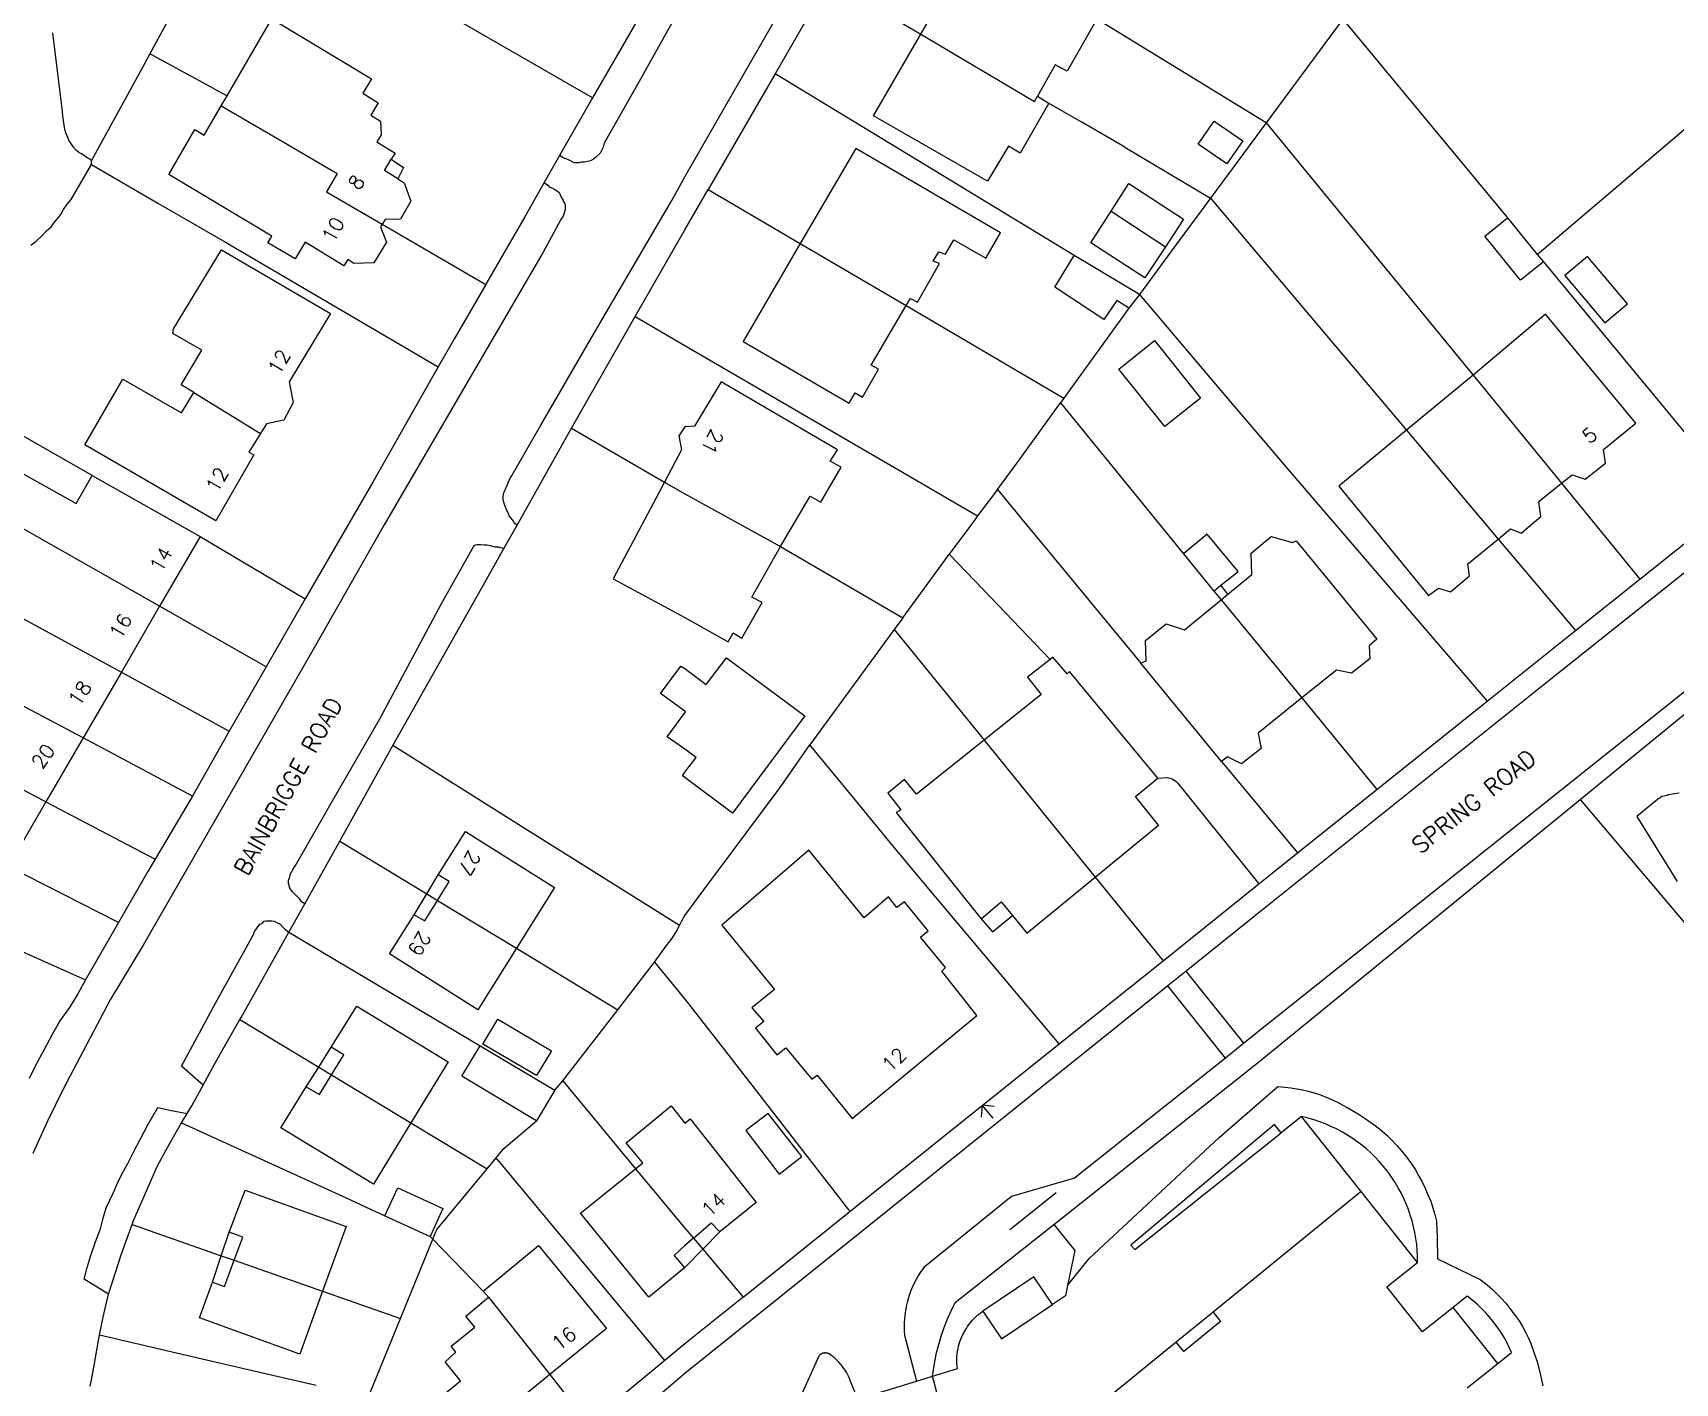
# Model space of a CAD drawing. Extents: x 427500 to 429848, y 434500 to 436505.
# Drawn here: x 427945.1 to 428083.4, y 435741.2 to 435855 of the extents above; entities that cross this region are included whole.
import ezdxf

# ---------------------------------------------------------------- set-up
doc = ezdxf.new("R2010")
doc.units = 0
doc.layers.add('LPTIP_Ex_Base', color=8, linetype='Continuous')
doc.styles.add('MtXpl_Romans', font='romans__.ttf')

msp = doc.modelspace()

# ---------------------------------------------------------------- linework, layer by layer
at = {"layer": 'LPTIP_Ex_Base', "color": 251, "true_color": 0x636466}
for p, q in [((428000, 435842.85), (428053.87, 435936.99)), ((428019.87, 435854.87), (428023.96, 435861.94)), ((427958.4, 435859.6), (427954.92, 435853.21)), ((427992.2, 435849.5), (427974.47, 435859.74)), ((427997.5, 435858.65), (427992.2, 435849.5)), ((428012.15, 435859.43), (428007.59, 435851.54)), ((428012.15, 435859.43), (428019.87, 435854.87)), ((428000, 435857.8), (427996.15, 435850.9)), ((427964.19, 435854.42), (427965.21, 435856.17)), ((427965.21, 435856.17), (427973.6, 435851.1)), ((428034.7, 435856.15), (428032.2, 435851.75)), ((428048.97, 435847.41), (428034.7, 435856.15)), ((428055.43, 435856.15), (428048.97, 435847.41)), ((428055.43, 435856.15), (428069.3, 435839.4)), ((427947.55, 435848.35), (427946.75, 435855)), ((427963.18, 435852.68), (427964.19, 435854.42)), ((428015.9, 435848), (428019.87, 435854.87)), ((428019.87, 435854.87), (428029.45, 435849.2)), ((427954.92, 435853.21), (427954.15, 435851.8)), ((427960.34, 435850.28), (427954.92, 435853.21)), ((427954.15, 435851.8), (427950.01, 435844.23)), ((427961.43, 435849.69), (427963.18, 435852.68)), ((428031.2, 435852.3), (428029.7, 435849.65)), ((428032.2, 435851.75), (428031.2, 435852.3)), ((427960.34, 435850.28), (427961.43, 435849.69)), ((427973.6, 435851.1), (427972.85, 435849.9)), ((427996.15, 435850.9), (427993.2, 435845.7)), ((428007.59, 435851.54), (428001.96, 435841.8)), ((428032.8, 435836.23), (428007.59, 435851.54)), ((428071.81, 435836.32), (428088.75, 435850.75)), ((427959.51, 435846.38), (427960.94, 435848.84)), ((427960.94, 435848.84), (427961.43, 435849.69)), ((427960.94, 435848.84), (427966.15, 435845.8)), ((427972.85, 435849.9), (427974.15, 435849.1)), ((427974.15, 435849.1), (427973.55, 435848.05)), ((427992.2, 435849.5), (427989.44, 435844.66)), ((428030.65, 435849.05), (428028.25, 435844.85)), ((428029.45, 435849.2), (428029.7, 435849.65)), ((428029.7, 435849.65), (428030.65, 435849.05)), ((428030.65, 435849.05), (428033.45, 435847.45)), ((427947.6, 435848), (427947.55, 435848.35)), ((427947.7, 435847.2), (427947.6, 435848)), ((427973.55, 435848.05), (427974.35, 435847.55)), ((427974.35, 435847.55), (427974.4, 435846.4)), ((428025.5, 435842.5), (428015.9, 435848)), ((428037.05, 435845.35), (428033.45, 435847.45)), ((428043.25, 435845.6), (428044.6, 435847.55)), ((428044.6, 435847.55), (428047, 435845.9)), ((427947.75, 435846.85), (427947.7, 435847.2)), ((427947.85, 435846.55), (427947.75, 435846.85)), ((427947.95, 435846.3), (427947.85, 435846.55)), ((427948.1, 435845.95), (427947.95, 435846.3)), ((427956.52, 435843.05), (427958.72, 435846.84)), ((427958.72, 435846.84), (427959.51, 435846.38)), ((427974.4, 435846.4), (427974.05, 435845.8)), ((428048.97, 435847.41), (428044.27, 435841.05)), ((428048.97, 435847.41), (428066.41, 435826.16)), ((427948.5, 435845.35), (427948.1, 435845.95)), ((427948.7, 435845.1), (427948.5, 435845.35)), ((427948.95, 435844.9), (427948.7, 435845.1)), ((427949.15, 435844.8), (427948.95, 435844.9)), ((427949.4, 435844.65), (427949.15, 435844.8)), ((427949.65, 435844.45), (427949.4, 435844.65)), ((427966.15, 435845.8), (427970.7, 435843.15)), ((427974.05, 435845.8), (427975.6, 435844.85)), ((427975.6, 435844.85), (427975.25, 435844.35)), ((427989.44, 435844.66), (427988.13, 435842.37)), ((427989.75, 435844.45), (427989.44, 435844.66)), ((427992.85, 435844.85), (427992.5, 435844.5)), ((427993.1, 435845.35), (427992.85, 435844.85)), ((427993.2, 435845.7), (427993.1, 435845.35)), ((428014.4, 435845.25), (428009.72, 435837.25)), ((428026.6, 435838.15), (428014.4, 435845.25)), ((428027.25, 435845.45), (428025.5, 435842.5)), ((428028.25, 435844.85), (428027.25, 435845.45)), ((428037.05, 435845.35), (428044.27, 435841.05)), ((428045.65, 435843.95), (428043.25, 435845.6)), ((428047, 435845.9), (428045.65, 435843.95)), ((427948.3, 435840.95), (427950, 435843.9)), ((427949.85, 435844.35), (427949.65, 435844.45)), ((427950.01, 435844.23), (427949.85, 435844.35)), ((427950, 435843.9), (427950.01, 435844.23)), ((427950, 435843.9), (427955.6, 435840.65)), ((427974.7, 435843.4), (427975.25, 435844.35)), ((427975.8, 435842.7), (427974.7, 435843.4)), ((427975.25, 435844.35), (427976.3, 435843.65)), ((427976.3, 435843.65), (427975.8, 435842.7)), ((427990.2, 435844.3), (427989.75, 435844.45)), ((427990.35, 435844.2), (427990.2, 435844.3)), ((427990.55, 435844.1), (427990.35, 435844.2)), ((427990.7, 435844.05), (427990.55, 435844.1)), ((427991.1, 435844.05), (427990.7, 435844.05)), ((427991.3, 435844.1), (427991.1, 435844.05)), ((427991.55, 435844.1), (427991.3, 435844.1)), ((427992.05, 435844.2), (427991.55, 435844.1)), ((427992.3, 435844.35), (427992.05, 435844.2)), ((427992.5, 435844.5), (427992.3, 435844.35)), ((427965.2, 435837.85), (427956.52, 435843.05)), ((427970.7, 435843.15), (427969.8, 435841.6)), ((427975.8, 435842.7), (427976.35, 435842.35)), ((427976.35, 435842.35), (427976.9, 435840.8)), ((427988.13, 435842.37), (427986.5, 435839.5)), ((427988.13, 435842.37), (427988.45, 435842.15)), ((427988.45, 435842.15), (427988.6, 435842)), ((427988.6, 435842), (427988.85, 435841.9)), ((427988.85, 435841.9), (427989.1, 435841.75)), ((427998.9, 435840.85), (428000, 435842.85)), ((428035.91, 435839.96), (428037.4, 435842.3)), ((428037.4, 435842.3), (428042, 435839.3)), ((427947.65, 435840.1), (427947.95, 435840.55)), ((427947.95, 435840.55), (427948.3, 435840.95)), ((427955.6, 435840.65), (427961.3, 435837.35)), ((427969.8, 435841.6), (427974.5, 435838.87)), ((427976.9, 435840.8), (427976.05, 435839.3)), ((427989.1, 435841.75), (427989.4, 435841.55)), ((427989.4, 435841.55), (427989.5, 435841.35)), ((427989.5, 435841.35), (427989.6, 435841.1)), ((427989.6, 435841.1), (427989.7, 435840.95)), ((427989.7, 435840.95), (427989.75, 435840.8)), ((427989.75, 435840.8), (427989.85, 435840.65)), ((427989.85, 435840.65), (427989.9, 435840.5)), ((427989.9, 435840.5), (427989.9, 435840.1)), ((427992.85, 435830.55), (427998.9, 435840.85)), ((428000, 435838.4), (428001.96, 435841.8)), ((428001.96, 435841.8), (428009.72, 435837.25)), ((428044.27, 435841.05), (428041, 435836.62)), ((428044.27, 435841.05), (428059.7, 435822.8)), ((427946.9, 435839.05), (427947.25, 435839.45)), ((427947.25, 435839.45), (427947.45, 435839.75)), ((427947.45, 435839.75), (427947.65, 435840.1)), ((427974.75, 435839.25), (427974.5, 435838.87)), ((427976.05, 435839.3), (427974.75, 435839.25)), ((427986.5, 435839.5), (427983.23, 435833.81)), ((427989.5, 435839.15), (427988.05, 435836.5)), ((427989.55, 435839.25), (427989.5, 435839.15)), ((427989.75, 435839.55), (427989.55, 435839.25)), ((427989.8, 435839.7), (427989.75, 435839.55)), ((427989.9, 435840.1), (427989.8, 435839.7)), ((428034.2, 435837.3), (428035.91, 435839.96)), ((428035.91, 435839.96), (428040.5, 435836.95)), ((428042, 435839.3), (428040.5, 435836.95)), ((428067.4, 435837.85), (428069.3, 435839.4)), ((428069.3, 435839.4), (428071.81, 435836.32)), ((427945.35, 435837.45), (427945.8, 435837.85)), ((427945.8, 435837.85), (427946.2, 435838.3)), ((427946.2, 435838.3), (427946.6, 435838.65)), ((427946.6, 435838.65), (427946.9, 435839.05)), ((427964.85, 435837.3), (427965.2, 435837.85)), ((427974.5, 435838.87), (427974.35, 435838.65)), ((427974.35, 435838.65), (427974.85, 435837.35)), ((427974.5, 435838.87), (427983.22, 435833.8)), ((427995.8, 435831.1), (428000, 435838.4)), ((428025.35, 435836), (428026.6, 435838.15)), ((428070.4, 435834.15), (428067.4, 435837.85)), ((427944.9, 435837.1), (427945.35, 435837.45)), ((427956.9, 435830.05), (427960.95, 435836.7)), ((427960.95, 435836.7), (427970.15, 435831.35)), ((427961.3, 435837.35), (427979.22, 435826.84)), ((427967.15, 435835.95), (427964.85, 435837.3)), ((427968, 435837.35), (427967.15, 435835.95)), ((427971.25, 435835.35), (427968, 435837.35)), ((427974.85, 435837.35), (427973.8, 435835.6)), ((427988.05, 435836.5), (427974.65, 435813.55)), ((428009.72, 435837.25), (428004.9, 435829)), ((428009.72, 435837.25), (428018.65, 435832.01)), ((428020.9, 435835.75), (428021.4, 435836.55)), ((428021.4, 435836.55), (428021.95, 435836.35)), ((428021.95, 435836.35), (428022.65, 435837.55)), ((428022.65, 435837.55), (428025.35, 435836)), ((428038.75, 435834.35), (428034.2, 435837.3)), ((428041, 435836.62), (428038.29, 435832.94)), ((428040.5, 435836.95), (428038.75, 435834.35)), ((427971.6, 435835.9), (427971.25, 435835.35)), ((427972.1, 435835.55), (427971.6, 435835.9)), ((427973.8, 435835.6), (427972.1, 435835.55)), ((428019.6, 435832.3), (428021.45, 435835.55)), ((428021.45, 435835.55), (428020.9, 435835.75)), ((428031.15, 435833.55), (428032.8, 435836.23)), ((428038.29, 435832.94), (428032.8, 435836.23)), ((428072.32, 435835.7), (428070.4, 435834.15)), ((428071.81, 435836.32), (428072.32, 435835.7)), ((428072.32, 435835.7), (428088.86, 435815.7)), ((428076.05, 435836.15), (428074.14, 435834.56)), ((428079.4, 435832.15), (428076.05, 435836.15)), ((427983.22, 435833.8), (427980.6, 435829.25)), ((427983.23, 435833.81), (427983.22, 435833.8)), ((427983.22, 435833.8), (427983.22, 435833.8)), ((428074.14, 435834.56), (428077.5, 435830.55)), ((428018.65, 435832.01), (428019, 435832.6)), ((428019, 435832.6), (428019.6, 435832.3)), ((428035.3, 435830.85), (428031.15, 435833.55)), ((428036.4, 435832.45), (428035.3, 435830.85)), ((428037.39, 435831.8), (428036.4, 435832.45)), ((428038.29, 435832.94), (428037.39, 435831.8)), ((428038.29, 435832.94), (428045.92, 435823.95)), ((427970.15, 435831.35), (427966.65, 435825.6)), ((427990.45, 435821.7), (427995.8, 435831.1)), ((427995.8, 435831.1), (428000, 435828.65)), ((428015.7, 435827), (428018.65, 435832.01)), ((428018.65, 435832.01), (428031.92, 435824.22)), ((428037.39, 435831.8), (428031.92, 435824.22)), ((428072.5, 435831.29), (428066.41, 435826.16)), ((428080.1, 435822.1), (428072.5, 435831.29)), ((428077.5, 435830.55), (428079.4, 435832.15)), ((427956.85, 435829.65), (427956.9, 435830.05)), ((427959.3, 435828.25), (427956.85, 435829.65)), ((427987.85, 435821.95), (427992.85, 435830.55)), ((427957.55, 435825.35), (427959.3, 435828.25)), ((427980.6, 435829.25), (427979.22, 435826.84)), ((428000, 435828.65), (428019.53, 435817.28)), ((428004.9, 435829), (428013.85, 435823.8)), ((428036.56, 435826.67), (428039.57, 435829.06)), ((428039.57, 435829.06), (428043.43, 435824.21)), ((427979.22, 435826.84), (427973.7, 435817.15)), ((428016.3, 435826.65), (428015.7, 435827)), ((428040.42, 435821.82), (428036.56, 435826.67)), ((427949.44, 435820.28), (427952.65, 435825.82)), ((427952.65, 435825.82), (427957.58, 435822.97)), ((427958.63, 435824.68), (427957.55, 435825.35)), ((427966.65, 435825.6), (427967, 435823.85)), ((428003.05, 435825.6), (428000.8, 435821.85)), ((428012.85, 435819.85), (428003.05, 435825.6)), ((428014.95, 435824.3), (428016.3, 435826.65)), ((428066.41, 435826.16), (428060.79, 435821.51)), ((428066.41, 435826.16), (428073.86, 435817.04)), ((427945.6, 435820.25), (427936.86, 435825.19)), ((427957.58, 435822.97), (427958.63, 435824.68)), ((427958.63, 435824.68), (427964.24, 435821.24)), ((428013.85, 435823.8), (428014.35, 435824.65)), ((428014.35, 435824.65), (428014.95, 435824.3)), ((428031.92, 435824.22), (428031.63, 435823.82)), ((428043.43, 435824.21), (428040.42, 435821.82)), ((428045.92, 435823.95), (428047.23, 435822.41)), ((427967, 435823.85), (427966.2, 435822.35)), ((428028.07, 435818.89), (428031.63, 435823.82)), ((428031.63, 435823.82), (428042, 435811.1)), ((428059.7, 435822.8), (428060.79, 435821.51)), ((427964.24, 435821.24), (427963.27, 435819.66)), ((427964.75, 435822.05), (427964.24, 435821.24)), ((427966.2, 435822.35), (427964.75, 435822.05)), ((427985.4, 435817.65), (427987.85, 435821.95)), ((427985.86, 435813.52), (427990.45, 435821.7)), ((427990.45, 435821.7), (427998.27, 435817.15)), ((428000, 435821.8), (427999.5, 435821.05)), ((428000.8, 435821.85), (428000, 435821.8)), ((428047.23, 435822.41), (428049.52, 435819.73)), ((428060.79, 435821.51), (428055.1, 435816.8)), ((428060.79, 435821.51), (428068.51, 435812.35)), ((428077.4, 435819.9), (428080.1, 435822.1)), ((427950.05, 435817.7), (427945.6, 435820.25)), ((427960.47, 435813.89), (427949.44, 435820.28)), ((427999.7, 435819.85), (427998.27, 435817.15)), ((427999.5, 435821.05), (427999.7, 435819.85)), ((428012.25, 435818.9), (428012.85, 435819.85)), ((428077.55, 435818.75), (428077.4, 435819.9)), ((427963.68, 435819.43), (427960.47, 435813.89)), ((427963.27, 435819.66), (427963.68, 435819.43)), ((428011.45, 435815.45), (428013.15, 435818.4)), ((428013.15, 435818.4), (428012.25, 435818.9)), ((428026.32, 435816.52), (428027.9, 435818.65)), ((428027.9, 435818.65), (428028.07, 435818.89)), ((428049.52, 435819.73), (428050.8, 435818.23)), ((428075.85, 435817.4), (428077.55, 435818.75)), ((427943.6, 435818.2), (427948.7, 435815.35)), ((427948.7, 435815.35), (427950.05, 435817.7)), ((427950.05, 435817.7), (427959.15, 435812.55)), ((427973.7, 435817.15), (427968, 435807.3)), ((427985.05, 435816.95), (427985.2, 435817.3)), ((427985.2, 435817.3), (427985.4, 435817.65)), ((427998.27, 435817.15), (427993.95, 435809)), ((427998.27, 435817.15), (428000, 435816.15)), ((428019.53, 435817.28), (428024.66, 435814.29)), ((428050.8, 435818.23), (428067.59, 435798.69)), ((428071.95, 435815.5), (428073.86, 435817.04)), ((428094.81, 435817.95), (428073.1, 435800.65)), ((428073.86, 435817.04), (428074.75, 435817.75)), ((428073.86, 435817.04), (428080.45, 435808.98)), ((428074.75, 435817.75), (428075.85, 435817.4)), ((427984.7, 435815.95), (427984.75, 435816.25)), ((427984.7, 435815.65), (427984.7, 435815.95)), ((427984.8, 435815.25), (427984.7, 435815.65)), ((427984.75, 435816.25), (427984.85, 435816.5)), ((427984.85, 435816.5), (427984.95, 435816.7)), ((427984.95, 435816.7), (427985.05, 435816.95)), ((428000, 435816.15), (428008.05, 435811.72)), ((428008.05, 435811.72), (428010.55, 435815.95)), ((428010.55, 435815.95), (428011.45, 435815.45)), ((428026.32, 435816.52), (428025.62, 435815.58)), ((428026.32, 435816.52), (428029.04, 435813.24)), ((428055.1, 435816.8), (428062.65, 435807.6)), ((428080.45, 435808.98), (428088.86, 435815.7)), ((427955.74, 435806.68), (427941.61, 435814.71)), ((427985, 435814.75), (427984.8, 435815.25)), ((427985.1, 435814.55), (427985, 435814.75)), ((427985.2, 435814.3), (427985.1, 435814.55)), ((427985.35, 435814.1), (427985.2, 435814.3)), ((428024.62, 435814.24), (428024.01, 435813.41)), ((428024.66, 435814.29), (428024.62, 435814.24)), ((428025.62, 435815.58), (428024.66, 435814.29)), ((428070.45, 435812.85), (428072.1, 435814.25)), ((428072.1, 435814.25), (428071.95, 435815.5)), ((427974.65, 435813.55), (427968.55, 435802.8)), ((427984.75, 435811.55), (427985.86, 435813.52)), ((427985.55, 435813.85), (427985.35, 435814.1)), ((427985.65, 435813.65), (427985.55, 435813.85)), ((427985.86, 435813.52), (427985.65, 435813.65)), ((428024.01, 435813.41), (428022.27, 435811.07)), ((428029.04, 435813.24), (428030.03, 435812.03)), ((428068.51, 435812.35), (428069.55, 435813.2)), ((428069.55, 435813.2), (428070.45, 435812.85)), ((427959.15, 435812.55), (427955.74, 435806.68)), ((427959.15, 435812.55), (427968, 435807.3)), ((427979.45, 435806.85), (427982.25, 435811.8)), ((427982.25, 435811.8), (427982.35, 435811.85)), ((427982.35, 435811.85), (427982.5, 435811.9)), ((427982.5, 435811.9), (427982.8, 435811.9)), ((427982.8, 435811.9), (427983.1, 435811.85)), ((427982.9, 435808.25), (427984.75, 435811.55)), ((427983.1, 435811.85), (427983.35, 435811.85)), ((427983.35, 435811.85), (427983.6, 435811.8)), ((427983.6, 435811.8), (427984, 435811.7)), ((427984, 435811.7), (427984.3, 435811.7)), ((427984.3, 435811.7), (427984.75, 435811.55)), ((428005.65, 435807.45), (428008.05, 435811.72)), ((428008.05, 435811.72), (428018.35, 435805.71)), ((428030.03, 435812.03), (428038.4, 435801.9)), ((428044, 435812.75), (428042, 435811.1)), ((428046.6, 435809.6), (428044, 435812.75)), ((428099.81, 435811.91), (428047.09, 435769.88)), ((428047.7, 435811.15), (428049.4, 435812.55)), ((428049.4, 435812.55), (428051.2, 435812.05)), ((428051.2, 435812.05), (428051.5, 435812.2)), ((428051.5, 435812.2), (428058.3, 435803.9)), ((428065.95, 435810.25), (428068.51, 435812.35)), ((428068.51, 435812.35), (428075.02, 435804.63)), ((428018.35, 435805.71), (428021.93, 435810.6)), ((428021.93, 435810.6), (428022.12, 435810.87)), ((428022.12, 435810.87), (428022.27, 435811.07)), ((428022.27, 435811.07), (428025.12, 435808.1)), ((428042, 435811.1), (428044.57, 435807.97)), ((428047.75, 435809.35), (428047.7, 435811.15)), ((428066.1, 435809.25), (428065.95, 435810.25)), ((427993.95, 435809), (428000, 435805.75)), ((428045.15, 435808.45), (428046.6, 435809.6)), ((428045.75, 435807.7), (428047.75, 435809.35)), ((428064.5, 435807.9), (428066.1, 435809.25)), ((428075.02, 435804.63), (428080.45, 435808.98)), ((427968, 435807.3), (427964.72, 435801.58)), ((427975.4, 435794.95), (427982.9, 435808.25)), ((428006.5, 435807), (428005.65, 435807.45)), ((428025.12, 435808.1), (428030.76, 435802.21)), ((428044.57, 435807.97), (428045.15, 435808.45)), ((428044.57, 435807.97), (428045.18, 435807.22)), ((428045.75, 435807.7), (428045.15, 435808.45)), ((428045.18, 435807.22), (428045.75, 435807.7)), ((428062.65, 435807.6), (428063.5, 435808.2)), ((428063.5, 435808.2), (428064.5, 435807.9)), ((427943.29, 435806.17), (427952.52, 435801.13)), ((427955.74, 435806.68), (427952.52, 435801.13)), ((427964.72, 435801.58), (427955.74, 435806.68)), ((427974.3, 435797.2), (427979.45, 435806.85)), ((428004.8, 435804), (428006.5, 435807)), ((428042.1, 435804.7), (428045.18, 435807.22)), ((428045.18, 435807.22), (428051.97, 435798.96)), ((428000, 435805.75), (428003.65, 435803.7)), ((428017.64, 435804.74), (428010.53, 435795.02)), ((428018.35, 435805.71), (428017.64, 435804.74)), ((428017.64, 435804.74), (428023.67, 435797.31)), ((428038.8, 435803.8), (428040.55, 435805.2)), ((428040.55, 435805.2), (428042.1, 435804.7)), ((428067.59, 435798.69), (428075.02, 435804.63)), ((427949.29, 435795.59), (427935.04, 435803.16)), ((428003.65, 435803.7), (428004.05, 435804.45)), ((428004.05, 435804.45), (428004.8, 435804)), ((428038.85, 435802.1), (428038.8, 435803.8)), ((428058.3, 435803.9), (428057.65, 435803.35)), ((428057.65, 435803.35), (428057.7, 435802.25)), ((427968.55, 435802.8), (427954.35, 435778.15)), ((428001.8, 435800.1), (428003.5, 435802.35)), ((428003.5, 435802.35), (428010.1, 435797.45)), ((428030.76, 435802.21), (428028.85, 435800.7)), ((428031, 435802.4), (428030.76, 435802.21)), ((428032.2, 435801), (428031, 435802.4)), ((428038.4, 435801.9), (428038.85, 435802.1)), ((428045.2, 435793.6), (428038.4, 435801.9)), ((428057.7, 435802.25), (428056.15, 435801.05)), ((427952.52, 435801.13), (427949.29, 435795.59)), ((427952.52, 435801.13), (427961.6, 435796.17)), ((427964.72, 435801.58), (427961.6, 435796.17)), ((427997.95, 435799.35), (427999.65, 435801.65)), ((427999.65, 435801.65), (428000, 435801.45)), ((428000, 435801.45), (428001.8, 435800.1)), ((428028.85, 435800.7), (428030, 435799.25)), ((428032.4, 435801.2), (428032.2, 435801)), ((428039.85, 435792.2), (428032.4, 435801.2)), ((428073.1, 435800.65), (428047.95, 435780.55)), ((428054.9, 435801.3), (428051.97, 435798.96)), ((428056.15, 435801.05), (428054.9, 435801.3)), ((428000, 435797.85), (427997.95, 435799.35)), ((428030, 435799.25), (428025.21, 435795.41)), ((427998.5, 435795.7), (428000, 435797.7)), ((428000.05, 435797.8), (428000, 435797.85)), ((428000, 435797.7), (428000.05, 435797.8)), ((428051.97, 435798.96), (428048.3, 435796)), ((428051.97, 435798.96), (428058.3, 435791.26)), ((428058.3, 435791.26), (428067.59, 435798.69)), ((428075.42, 435790.41), (428084.68, 435797.98)), ((427970.3, 435790.3), (427974.3, 435797.2)), ((428010.1, 435797.45), (428004, 435789.25)), ((428023.67, 435797.31), (428025.21, 435795.41)), ((427936.97, 435795.09), (427945.9, 435790.35)), ((427949.29, 435795.59), (427946.17, 435790.21)), ((427958.5, 435790.7), (427949.29, 435795.59)), ((427961.45, 435795.9), (427958.5, 435790.7)), ((427961.6, 435796.17), (427961.45, 435795.9)), ((427971.1, 435787.2), (427975.4, 435794.95)), ((427987, 435787.65), (427975.4, 435794.95)), ((428000, 435794.65), (427998.5, 435795.7)), ((428008.01, 435791.43), (428010.53, 435795.02)), ((428014.63, 435790.03), (428010.53, 435795.02)), ((428025.21, 435795.41), (428019.5, 435790.85)), ((428025.21, 435795.41), (428034.56, 435783.87)), ((428048.3, 435796), (428048.55, 435794.7)), ((428000.95, 435793.95), (428000, 435794.65)), ((428000, 435792.7), (428000.95, 435793.95)), ((428045.7, 435794), (428045.2, 435793.6)), ((428045.2, 435793.6), (428051.62, 435785.91)), ((428046.9, 435793.4), (428045.7, 435794)), ((428048.55, 435794.7), (428046.9, 435793.4)), ((427999.8, 435792.4), (428000, 435792.7)), ((428000, 435792.25), (427999.8, 435792.4)), ((428004, 435789.25), (428000, 435792.25)), ((428018.5, 435792.1), (428017.1, 435790.95)), ((428019.5, 435790.85), (428018.5, 435792.1)), ((428037.95, 435790.65), (428039.85, 435792.2)), ((428039.85, 435792.2), (428040.65, 435792.25)), ((428040.65, 435792.25), (428041.05, 435792.15)), ((428041.05, 435792.15), (428041.35, 435791.95)), ((427958.5, 435790.7), (427955.36, 435785.38)), ((428001.6, 435782.8), (428007.85, 435791.2)), ((428007.85, 435791.2), (428008.01, 435791.43)), ((428017.1, 435790.95), (428018.2, 435789.55)), ((428041.35, 435791.95), (428041.5, 435791.8)), ((428041.5, 435791.8), (428048.35, 435783.29)), ((428051.62, 435785.91), (428058.3, 435791.26)), ((428082.5, 435790.7), (428082.3, 435790.65)), ((428082.75, 435790.75), (428082.5, 435790.7)), ((428082.85, 435790.8), (428082.75, 435790.75)), ((428083.75, 435790.95), (428082.85, 435790.8)), ((427946.17, 435790.21), (427943, 435784.76)), ((427945.9, 435790.35), (427946.17, 435790.21)), ((427946.17, 435790.21), (427955.36, 435785.38)), ((427967.3, 435785.05), (427970.3, 435790.3)), ((428017.29, 435786.79), (428014.63, 435790.03)), ((428018.2, 435789.55), (428017.8, 435789.3)), ((428017.8, 435789.3), (428024.95, 435780.35)), ((428039.9, 435788.25), (428037.95, 435790.65)), ((428059.33, 435777.27), (428075.42, 435790.41)), ((428075.42, 435790.41), (428112.97, 435746.01)), ((428081.95, 435790.4), (428080.19, 435788.98)), ((428082.05, 435790.5), (428081.95, 435790.4)), ((428082.15, 435790.55), (428082.05, 435790.5)), ((428082.3, 435790.65), (428082.15, 435790.55)), ((428034.56, 435783.87), (428039.9, 435788.25)), ((428080.19, 435788.98), (428083.6, 435783.5)), ((427967.99, 435781.63), (427970.93, 435786.89)), ((427970.93, 435786.89), (427971.1, 435787.2)), ((427970.93, 435786.89), (427978.25, 435782.46)), ((427979.2, 435784.05), (427981.5, 435787.7)), ((427981.5, 435787.7), (427989, 435783)), ((427999.55, 435779.8), (427987, 435787.65)), ((428019.66, 435783.96), (428017.29, 435786.79)), ((427955.36, 435785.38), (427954.75, 435784.35)), ((428010.45, 435786.15), (428003.12, 435779.81)), ((428015.1, 435780.45), (428010.45, 435786.15)), ((428049.47, 435784.19), (428051.62, 435785.91)), ((427952.27, 435780.04), (427943, 435784.76)), ((427954.75, 435784.35), (427952.27, 435780.04)), ((427966.6, 435783.6), (427966.7, 435783.9)), ((427966.7, 435783.9), (427966.75, 435784.1)), ((427966.75, 435784.1), (427966.85, 435784.3)), ((427966.85, 435784.3), (427966.95, 435784.45)), ((427966.95, 435784.45), (427967.05, 435784.65)), ((427967.05, 435784.65), (427967.2, 435784.85)), ((427967.2, 435784.85), (427967.3, 435785.05)), ((427978.25, 435782.46), (427979.2, 435784.05)), ((427980.15, 435783.5), (427979.2, 435784.05)), ((428031.54, 435769.82), (428019.66, 435783.96)), ((428028.8, 435779.15), (428034.56, 435783.87)), ((428034.56, 435783.87), (428040.28, 435776.82)), ((428048.35, 435783.29), (428049.47, 435784.19)), ((427966.6, 435783.35), (427966.6, 435783.6)), ((427966.7, 435782.95), (427966.6, 435783.35)), ((427966.9, 435782.65), (427966.7, 435782.95)), ((427967.55, 435782), (427966.9, 435782.65)), ((427977.2, 435780.7), (427978.25, 435782.46)), ((427978.25, 435782.46), (427979.16, 435781.9)), ((427979.16, 435781.9), (427980.15, 435783.5)), ((427989, 435783), (427985.8, 435777.88)), ((428000, 435780.65), (428001.6, 435782.8)), ((428040.28, 435776.82), (428048.35, 435783.29)), ((427966.64, 435779.23), (427967.99, 435781.63)), ((427967.7, 435781.8), (427967.55, 435782)), ((427967.99, 435781.63), (427967.7, 435781.8)), ((427978.1, 435780.2), (427979.16, 435781.9)), ((427979.16, 435781.9), (427985.8, 435777.88)), ((428017.15, 435782.2), (428015.1, 435780.45)), ((428017.85, 435781.3), (428017.15, 435782.2)), ((428018.5, 435781.8), (428017.85, 435781.3)), ((428020.5, 435779.35), (428018.5, 435781.8)), ((428024.95, 435780.35), (428026.65, 435781.8)), ((428026.65, 435781.8), (428027.59, 435780.64)), ((427952.27, 435780.04), (427949.51, 435775.23)), ((427963.75, 435779.3), (427964.2, 435779.9)), ((427964.2, 435779.9), (427964.4, 435780)), ((427964.4, 435780), (427964.55, 435780.15)), ((427964.55, 435780.15), (427964.7, 435780.2)), ((427964.7, 435780.2), (427965.2, 435780.2)), ((427965.2, 435780.2), (427965.4, 435780.15)), ((427965.4, 435780.15), (427965.7, 435780)), ((427965.7, 435780), (427965.85, 435779.95)), ((427965.85, 435779.95), (427966.25, 435779.55)), ((427975.1, 435777.4), (427977.2, 435780.7)), ((427977.2, 435780.7), (427978.1, 435780.2)), ((427999.25, 435779.25), (427999.55, 435779.8)), ((427999.55, 435779.8), (427999.75, 435780.2)), ((427999.75, 435780.2), (428000, 435780.65)), ((428003.12, 435779.81), (428007.55, 435774.4)), ((428024.95, 435780.35), (428025.9, 435779.25)), ((428025.9, 435779.25), (428027.59, 435780.64)), ((428027.59, 435780.64), (428028.8, 435779.15)), ((428047.95, 435780.55), (428042.23, 435775.96)), ((427939.93, 435779.48), (427949.51, 435775.23)), ((427960.45, 435773.25), (427963.65, 435779.05)), ((427962.6, 435772.05), (427966.64, 435779.23)), ((427963.65, 435779.05), (427963.75, 435779.3)), ((427966.25, 435779.55), (427966.64, 435779.23)), ((427966.64, 435779.23), (427982.74, 435769.67)), ((427998.45, 435778.1), (427998.95, 435778.75)), ((427998.95, 435778.75), (427999.25, 435779.25)), ((428019.85, 435778.8), (428020.5, 435779.35)), ((428021.95, 435776.25), (428019.85, 435778.8)), ((427954.35, 435778.15), (427951.59, 435773.54)), ((427982.55, 435772.7), (427975.1, 435777.4)), ((427985.8, 435777.88), (427982.55, 435772.7)), ((427985.8, 435777.88), (427994.35, 435772.7)), ((427997.45, 435776.7), (427998.45, 435778.1)), ((428048.32, 435768.27), (428059.33, 435777.27)), ((427994.35, 435772.7), (427997.45, 435776.7)), ((427997.45, 435776.7), (428000, 435773.6)), ((428021.65, 435775.95), (428021.95, 435776.25)), ((428024.6, 435772.2), (428021.65, 435775.95)), ((428031.54, 435769.82), (428040.28, 435776.82)), ((428042.23, 435775.96), (428040.67, 435774.71)), ((428047.09, 435769.88), (428042.23, 435775.96)), ((427949.51, 435775.23), (427948.85, 435774.05)), ((428040.67, 435774.71), (428000, 435742.05)), ((428007.55, 435774.4), (428005.65, 435772.85)), ((428045.53, 435768.63), (428040.67, 435774.71)), ((427948.15, 435772.9), (427947.35, 435771.75)), ((427951.31, 435773.01), (427947.61, 435766.02)), ((427948.85, 435774.05), (427948.15, 435772.9)), ((427951.59, 435773.54), (427951.31, 435773.01)), ((427957.6, 435767.95), (427960.45, 435773.25)), ((427970.2, 435769.55), (427972.35, 435773)), ((427972.35, 435773), (427980.05, 435768.3)), ((427989.7, 435766.7), (427994.35, 435772.7)), ((428000, 435773.6), (428003.5, 435769.09)), ((428005.65, 435772.85), (428006.65, 435771.7)), ((427947.35, 435771.75), (427946.65, 435770.55)), ((427961.45, 435770.05), (427962.5, 435771.88)), ((427962.5, 435771.88), (427962.6, 435772.05)), ((427962.5, 435771.88), (427969.15, 435767.87)), ((427982.96, 435769.79), (427984.25, 435771.9)), ((427984.25, 435771.9), (427988.75, 435769.25)), ((428006.65, 435771.7), (428005.95, 435771.15)), ((428014.1, 435763.55), (428024.6, 435772.2)), ((427946.65, 435770.55), (427946, 435769.3)), ((427960.35, 435768.05), (427961.45, 435770.05)), ((428005.95, 435771.15), (428007.75, 435768.9)), ((427946, 435769.3), (427945.3, 435768)), ((427969.15, 435767.87), (427970.2, 435769.55)), ((427971.25, 435768.9), (427970.2, 435769.55)), ((427970.22, 435767.22), (427971.25, 435768.9)), ((427981.21, 435767.09), (427982.74, 435769.67)), ((427982.74, 435769.67), (427989.03, 435765.93)), ((427987.5, 435767.15), (427982.96, 435769.79)), ((427988.75, 435769.25), (427987.5, 435767.15)), ((428003.5, 435769.09), (428013.9, 435755.69)), ((428007.75, 435768.9), (428008.5, 435769.5)), ((428008.5, 435769.5), (428010.7, 435766.85)), ((428027.43, 435766.53), (428031.54, 435769.82)), ((428045.53, 435768.63), (428032.83, 435758.51)), ((428047.09, 435769.88), (428045.53, 435768.63)), ((427945.3, 435768), (427944.75, 435766.9)), ((427959.4, 435766.35), (427957.6, 435767.95)), ((427959.4, 435766.35), (427960.35, 435768.05)), ((427968.1, 435766.2), (427969.15, 435767.87)), ((427969.15, 435767.87), (427970.22, 435767.22)), ((427969.2, 435765.55), (427970.22, 435767.22)), ((427970.22, 435767.22), (427976.92, 435763.18)), ((427980.05, 435768.3), (427976.92, 435763.18)), ((428010.7, 435766.85), (428011.15, 435767.2)), ((428011.15, 435767.2), (428014.1, 435763.55)), ((428031.08, 435754.62), (428048.32, 435768.27)), ((427947.61, 435766.02), (427946.3, 435763.31)), ((427958.45, 435764.6), (427959.4, 435766.35)), ((427965.95, 435762.75), (427968.1, 435766.2)), ((427968.1, 435766.2), (427969.2, 435765.55)), ((427987.03, 435763.63), (427981.21, 435767.09)), ((427989.03, 435765.93), (427987.5, 435763.35)), ((427989.03, 435765.93), (427989.7, 435766.7)), ((427989.7, 435766.7), (427995.84, 435759.31)), ((428013.9, 435755.69), (428027.43, 435766.53)), ((428045.01, 435761.93), (428049.95, 435766.22)), ((428049.95, 435766.22), (428050.56, 435766.18)), ((428050.56, 435766.18), (428051.06, 435766.12)), ((428051.06, 435766.12), (428051.55, 435766.05)), ((428051.55, 435766.05), (428052.04, 435765.95)), ((428052.04, 435765.95), (428052.52, 435765.84)), ((428052.52, 435765.84), (428053, 435765.7)), ((427954.75, 435763), (427955.6, 435764.45)), ((427955.6, 435764.45), (427956.75, 435764.2)), ((427958.07, 435763.97), (427958.45, 435764.6)), ((427995.05, 435761.5), (427998.85, 435764.6)), ((427998.85, 435764.6), (428000, 435763.15)), ((428053, 435765.7), (428053.55, 435765.52)), ((428053.55, 435765.52), (428054.02, 435765.34)), ((428054.02, 435765.34), (428054.47, 435765.15)), ((428054.47, 435765.15), (428054.92, 435764.93)), ((428054.92, 435764.93), (428055.36, 435764.7)), ((428055.36, 435764.7), (428055.79, 435764.45)), ((428055.79, 435764.45), (428056.32, 435764.16)), ((427946.3, 435763.31), (427945.05, 435760.58)), ((427956.75, 435764.2), (427958.07, 435763.97)), ((427957.05, 435762.25), (427957.59, 435763.18)), ((427957.59, 435763.18), (427957.75, 435763.45)), ((427957.59, 435763.18), (427971.45, 435756.85)), ((427957.75, 435763.45), (427958.07, 435763.97)), ((427976.92, 435763.18), (427973.75, 435758)), ((427976.92, 435763.18), (427983.35, 435759.31)), ((427984.75, 435761), (427987.5, 435763.35)), ((427987.5, 435763.35), (427987.03, 435763.63)), ((428000, 435763.15), (428000.45, 435763.5)), ((428000.45, 435763.5), (428006, 435756.45)), ((428007, 435763.95), (428005.13, 435762.53)), ((428009.85, 435760.35), (428007, 435763.95)), ((428049.66, 435763.04), (428037.58, 435752.88)), ((428050.23, 435762.33), (428049.66, 435763.04)), ((428051.95, 435763.7), (428050.23, 435762.33)), ((428056.96, 435757.4), (428051.95, 435763.7)), ((428052.52, 435763.56), (428051.95, 435763.7)), ((428053.01, 435763.42), (428052.52, 435763.56)), ((428053.49, 435763.26), (428053.01, 435763.42)), ((428053.96, 435763.08), (428053.49, 435763.26)), ((428054.43, 435762.87), (428053.96, 435763.08)), ((428056.32, 435764.16), (428056.81, 435763.87)), ((428056.81, 435763.87), (428057.31, 435763.55)), ((428057.31, 435763.55), (428057.79, 435763.21)), ((428057.79, 435763.21), (428058.26, 435762.86)), ((427953.55, 435760.7), (427954.75, 435763)), ((427956.3, 435760.9), (427957.05, 435762.25)), ((427973.75, 435758), (427965.95, 435762.75)), ((428005.13, 435762.53), (428007.95, 435758.85)), ((428034.06, 435751.74), (428045.01, 435761.93)), ((428037.9, 435752.5), (428050.23, 435762.33)), ((428054.89, 435762.66), (428054.43, 435762.87)), ((428055.33, 435762.42), (428054.89, 435762.66)), ((428055.77, 435762.16), (428055.33, 435762.42)), ((428056.2, 435761.89), (428055.77, 435762.16)), ((428056.61, 435761.6), (428056.2, 435761.89)), ((428058.26, 435762.86), (428058.7, 435762.5)), ((428058.7, 435762.5), (428059.15, 435762.1)), ((428059.15, 435762.1), (428059.57, 435761.68)), ((428059.57, 435761.68), (428059.98, 435761.26)), ((427953.1, 435759.8), (427953.55, 435760.7)), ((427955.55, 435759.5), (427956.3, 435760.9)), ((427984.11, 435760.23), (427984.75, 435761)), ((427996.45, 435759.8), (427995.05, 435761.5)), ((428007.95, 435758.85), (428009.85, 435760.35)), ((428057.02, 435761.29), (428056.61, 435761.6)), ((428057.41, 435760.97), (428057.02, 435761.29)), ((428057.79, 435760.64), (428057.41, 435760.97)), ((428058.15, 435760.28), (428057.79, 435760.64)), ((428058.5, 435759.92), (428058.15, 435760.28)), ((428059.98, 435761.26), (428060.37, 435760.81)), ((428060.37, 435760.81), (428060.74, 435760.36)), ((428060.74, 435760.36), (428061.2, 435759.71)), ((427952.2, 435758.1), (427952.6, 435758.9)), ((427952.6, 435758.9), (427953.1, 435759.8)), ((427954.85, 435757.95), (427955.55, 435759.5)), ((427979.1, 435754.2), (427983.35, 435759.31)), ((427983.35, 435759.31), (427984.11, 435760.23)), ((427998.3, 435743.15), (427984.11, 435760.23)), ((427991.2, 435755.55), (427995.84, 435759.31)), ((427995.84, 435759.31), (427996.45, 435759.8)), ((427995.84, 435759.31), (428000, 435754.3)), ((428058.83, 435759.53), (428058.5, 435759.92)), ((428059.15, 435759.14), (428058.83, 435759.53)), ((428059.56, 435758.57), (428059.15, 435759.14)), ((428061.2, 435759.71), (428061.54, 435759.2)), ((428061.54, 435759.2), (428061.84, 435758.68)), ((427951.85, 435757.3), (427952.2, 435758.1)), ((427954.15, 435756.35), (427954.85, 435757.95)), ((427961.6, 435753.95), (427962.95, 435757.5)), ((427962.95, 435757.5), (427971.45, 435754.45)), ((427974.72, 435755.35), (427975.8, 435757.7)), ((427975.8, 435757.7), (427979.6, 435755.95)), ((428032.83, 435758.51), (428027.52, 435756.97)), ((428059.84, 435758.15), (428059.56, 435758.57)), ((428060.09, 435757.71), (428059.84, 435758.15)), ((428060.33, 435757.27), (428060.09, 435757.71)), ((428061.84, 435758.68), (428062.1, 435758.2)), ((428062.1, 435758.2), (428062.37, 435757.66)), ((428062.37, 435757.66), (428062.6, 435757.12)), ((427951.25, 435756), (427951.85, 435757.3)), ((427953.55, 435754.95), (427954.15, 435756.35)), ((427971.45, 435756.85), (427974.72, 435755.35)), ((428006, 435756.45), (428002.95, 435753.99)), ((428027.52, 435756.97), (428022.62, 435753.01)), ((428031.27, 435757.27), (428027.36, 435754.15)), ((428056.96, 435757.4), (428044.49, 435747.22)), ((428061.72, 435751.41), (428056.96, 435757.4)), ((428060.56, 435756.81), (428060.33, 435757.27)), ((428060.76, 435756.35), (428060.56, 435756.81)), ((428060.95, 435755.88), (428060.76, 435756.35)), ((428062.6, 435757.12), (428062.83, 435756.57)), ((428062.83, 435756.57), (428063.02, 435756.01)), ((427950.75, 435754.25), (427951, 435755.15)), ((427951, 435755.15), (427951.25, 435756)), ((427953.42, 435754.61), (427953.55, 435754.95)), ((427974.72, 435755.35), (427978.53, 435753.6)), ((427979.6, 435755.95), (427978.53, 435753.6)), ((427996.95, 435748.5), (427991.2, 435755.55)), ((428000.71, 435753.46), (428002.2, 435754.75)), ((428002.2, 435754.75), (428002.95, 435753.99)), ((428004.9, 435748.48), (428013.9, 435755.69)), ((428061.11, 435755.4), (428060.95, 435755.88)), ((428061.26, 435754.91), (428061.11, 435755.4)), ((428061.38, 435754.42), (428061.26, 435754.91)), ((428063.02, 435756.01), (428063.19, 435755.44)), ((428063.19, 435755.44), (428063.33, 435754.88)), ((428063.33, 435754.88), (428063.38, 435753.51)), ((427950.35, 435753.15), (427950.75, 435754.25)), ((427952.5, 435752.05), (427953, 435753.45)), ((427953, 435753.45), (427953.42, 435754.61)), ((427953.42, 435754.61), (427960.94, 435751.98)), ((427960.94, 435751.98), (427961.6, 435753.95)), ((427962.75, 435753.55), (427961.6, 435753.95)), ((427962.02, 435751.6), (427962.75, 435753.55)), ((427971.45, 435754.45), (427969.47, 435749)), ((427976.05, 435746.7), (427978.77, 435753.38)), ((427978.53, 435753.6), (427978.77, 435753.38)), ((427978.77, 435753.38), (427979.1, 435754.2)), ((427978.77, 435753.38), (427983, 435749)), ((428000, 435754.3), (428000.71, 435753.46)), ((428000.71, 435753.46), (428000, 435752.85)), ((428000.71, 435753.46), (428001.5, 435752.52)), ((428001.5, 435752.52), (428002.95, 435753.99)), ((428022.78, 435748.04), (428031.08, 435754.62)), ((428031.08, 435754.62), (428032.84, 435752.43)), ((428061.49, 435753.93), (428061.38, 435754.42)), ((428061.58, 435753.43), (428061.49, 435753.93)), ((428061.65, 435752.93), (428061.58, 435753.43)), ((428063.38, 435753.51), (428063.39, 435751.72)), ((427949.65, 435751), (427949.95, 435752)), ((427949.95, 435752), (427950.35, 435753.15)), ((427952.05, 435750.65), (427952.5, 435752.05)), ((427960.2, 435749.75), (427960.94, 435751.98)), ((427960.94, 435751.98), (427962.02, 435751.6)), ((427983, 435749), (427987.65, 435752.85)), ((427987.65, 435752.85), (427993.4, 435745.85)), ((428000, 435752.85), (427999.1, 435752)), ((427999.1, 435752), (427999.95, 435750.95)), ((428000, 435751), (428001.5, 435752.52)), ((428001.5, 435752.52), (428004.9, 435748.48)), ((428022.62, 435753.01), (428020.13, 435751)), ((428032.84, 435752.43), (428032.24, 435749.48)), ((428037.58, 435752.88), (428037.9, 435752.5)), ((428061.69, 435752.42), (428061.65, 435752.93)), ((428061.72, 435751.92), (428061.69, 435752.42)), ((427949.4, 435750), (427949.65, 435751)), ((427951.45, 435748.75), (427952.05, 435750.65)), ((427961.2, 435749.4), (427962.02, 435751.6)), ((427962.02, 435751.6), (427969.47, 435749)), ((427999.95, 435750.95), (427996.95, 435748.5)), ((427999.95, 435750.95), (428000, 435751)), ((428019.83, 435750.57), (428019.65, 435750.28)), ((428020.13, 435751), (428019.83, 435750.57)), ((428032.24, 435749.48), (428034.06, 435751.74)), ((428059.13, 435749.35), (428061.72, 435751.41)), ((428061.72, 435751.41), (428061.72, 435751.92)), ((428063.39, 435751.72), (428065.21, 435750.84)), ((428065.21, 435750.84), (428067.01, 435749.98)), ((427951.45, 435748.75), (427949.4, 435750)), ((427959.1, 435746.75), (427960.2, 435749.75)), ((427960.2, 435749.75), (427961.2, 435749.4)), ((428019.18, 435749.36), (428019.04, 435749.04)), ((428019.32, 435749.67), (428019.18, 435749.36)), ((428019.48, 435749.98), (428019.32, 435749.67)), ((428019.65, 435750.28), (428019.48, 435749.98)), ((428029.4, 435750.19), (428025.1, 435747.3)), ((428030.96, 435747.86), (428029.4, 435750.19)), ((428032.24, 435749.48), (428032.06, 435748.6)), ((428062.14, 435745.57), (428059.13, 435749.35)), ((428067.01, 435749.98), (428067.59, 435749.53)), ((428067.59, 435749.53), (428068, 435749.16)), ((427951, 435746.8), (427951.45, 435748.75)), ((427969.47, 435749), (427967.55, 435743.7)), ((427969.47, 435749), (427976.05, 435746.7)), ((427981.55, 435746.9), (427983.45, 435748.5)), ((427983.45, 435748.5), (427983, 435749)), ((427983.45, 435748.5), (427988.61, 435741.96)), ((428004.9, 435748.48), (428000, 435744.55)), ((428018.72, 435748.03), (428018.64, 435747.69)), ((428018.81, 435748.36), (428018.72, 435748.03)), ((428018.92, 435748.72), (428018.81, 435748.36)), ((428019.04, 435749.04), (428018.92, 435748.72)), ((428022.45, 435747.38), (428022.78, 435748.04)), ((428026.66, 435744.97), (428030.96, 435747.86)), ((428032.06, 435748.6), (428030.96, 435747.86)), ((428065.9, 435748.56), (428064.72, 435747.62)), ((428066.44, 435748.14), (428065.9, 435748.56)), ((428066.79, 435747.83), (428066.44, 435748.14)), ((428067.14, 435747.5), (428066.79, 435747.83)), ((428068, 435749.16), (428068.4, 435748.78)), ((428068.4, 435748.78), (428068.78, 435748.39)), ((428068.78, 435748.39), (428069.15, 435747.99)), ((428069.15, 435747.99), (428069.51, 435747.54)), ((427950.69, 435745.31), (427951, 435746.8)), ((427967.55, 435743.7), (427959.1, 435746.75)), ((427973.3, 435740.05), (427976.05, 435746.7)), ((427982.3, 435745.95), (427981.55, 435746.9)), ((428018.49, 435746.67), (428018.47, 435746.33)), ((428018.53, 435747.01), (428018.49, 435746.67)), ((428018.58, 435747.35), (428018.53, 435747.01)), ((428018.64, 435747.69), (428018.58, 435747.35)), ((428021.88, 435746.03), (428022.15, 435746.71)), ((428022.15, 435746.71), (428022.45, 435747.38)), ((428024.08, 435746.37), (428024.21, 435746.52)), ((428024.21, 435746.52), (428024.36, 435746.68)), ((428024.36, 435746.68), (428024.51, 435746.82)), ((428024.51, 435746.82), (428024.66, 435746.96)), ((428024.66, 435746.96), (428024.82, 435747.09)), ((428024.82, 435747.09), (428025.1, 435747.3)), ((428025.1, 435747.3), (428026.66, 435744.97)), ((428044.49, 435747.22), (428041.39, 435744.69)), ((428045.12, 435746.45), (428042.02, 435743.92)), ((428044.49, 435747.22), (428045.12, 435746.45)), ((428064.72, 435747.62), (428062.14, 435745.57)), ((428068.48, 435742.9), (428064.72, 435747.62)), ((428067.47, 435747.16), (428067.14, 435747.5)), ((428067.79, 435746.81), (428067.47, 435747.16)), ((428068.09, 435746.44), (428067.79, 435746.81)), ((428068.49, 435745.9), (428068.09, 435746.44)), ((428069.51, 435747.54), (428069.96, 435746.94)), ((428069.96, 435746.94), (428070.27, 435746.48)), ((428070.27, 435746.48), (428070.56, 435746.02)), ((427950.6, 435744.85), (427950.69, 435745.31)), ((427950.69, 435745.31), (427960.18, 435743.1)), ((427980.3, 435744.35), (427982.3, 435745.95)), ((427993.4, 435745.85), (427988.61, 435741.96)), ((428018.47, 435746.33), (428018.46, 435745.98)), ((428018.46, 435745.98), (428018.47, 435745.63)), ((428018.47, 435745.63), (428018.49, 435745.29)), ((428018.49, 435745.29), (428019.51, 435741.42)), ((428021.38, 435744.51), (428021.59, 435745.21)), ((428021.59, 435745.21), (428021.88, 435746.03)), ((428023.24, 435744.94), (428023.32, 435745.14)), ((428023.32, 435745.14), (428023.41, 435745.33)), ((428023.41, 435745.33), (428023.6, 435745.68)), ((428023.6, 435745.68), (428023.71, 435745.86)), ((428023.71, 435745.86), (428023.82, 435746.03)), ((428023.82, 435746.03), (428023.95, 435746.2)), ((428023.95, 435746.2), (428024.08, 435746.37)), ((428068.76, 435745.5), (428068.49, 435745.9)), ((428069.01, 435745.1), (428068.76, 435745.5)), ((428069.24, 435744.69), (428069.01, 435745.1)), ((428070.56, 435746.02), (428070.83, 435745.53)), ((428070.83, 435745.53), (428071.07, 435745.03)), ((428071.07, 435745.03), (428071.28, 435744.59)), ((427950.25, 435742.9), (427950.6, 435744.85)), ((427979.8, 435743.05), (427980.7, 435743.85)), ((427980.7, 435743.85), (427980.3, 435744.35)), ((428000, 435744.55), (427998.3, 435743.15)), ((428011.38, 435743.64), (428011.36, 435743.62)), ((428011.4, 435743.66), (428011.38, 435743.64)), ((428011.43, 435743.67), (428011.4, 435743.66)), ((428011.46, 435743.69), (428011.43, 435743.67)), ((428011.48, 435743.7), (428011.46, 435743.69)), ((428011.51, 435743.72), (428011.48, 435743.7)), ((428011.54, 435743.73), (428011.51, 435743.72)), ((428011.57, 435743.74), (428011.54, 435743.73)), ((428011.6, 435743.76), (428011.57, 435743.74)), ((428011.63, 435743.76), (428011.6, 435743.76)), ((428011.66, 435743.77), (428011.63, 435743.76)), ((428011.69, 435743.78), (428011.66, 435743.77)), ((428011.72, 435743.78), (428011.69, 435743.78)), ((428011.76, 435743.79), (428011.72, 435743.78)), ((428011.79, 435743.79), (428011.76, 435743.79)), ((428011.82, 435743.79), (428011.79, 435743.79)), ((428011.85, 435743.79), (428011.82, 435743.79)), ((428011.88, 435743.79), (428011.85, 435743.79)), ((428011.91, 435743.78), (428011.88, 435743.79)), ((428011.94, 435743.78), (428011.91, 435743.78)), ((428011.97, 435743.77), (428011.94, 435743.78)), ((428012, 435743.76), (428011.97, 435743.77)), ((428012.03, 435743.76), (428012, 435743.76)), ((428012.06, 435743.75), (428012.03, 435743.76)), ((428012.09, 435743.74), (428012.06, 435743.75)), ((428012.12, 435743.72), (428012.09, 435743.74)), ((428012.15, 435743.71), (428012.12, 435743.72)), ((428012.39, 435743.54), (428012.15, 435743.71)), ((428021.05, 435743.08), (428021.2, 435743.8)), ((428021.2, 435743.8), (428021.38, 435744.51)), ((428022.92, 435743.52), (428022.94, 435743.73)), ((428022.94, 435743.73), (428022.97, 435743.94)), ((428022.97, 435743.94), (428023.01, 435744.14)), ((428023.01, 435744.14), (428023.06, 435744.35)), ((428023.06, 435744.35), (428023.11, 435744.55)), ((428023.11, 435744.55), (428023.17, 435744.75)), ((428023.17, 435744.75), (428023.24, 435744.94)), ((428041.39, 435744.69), (428028.81, 435734.46)), ((428042.02, 435743.92), (428041.39, 435744.69)), ((428068.48, 435742.9), (428069.65, 435743.83)), ((428069.45, 435744.26), (428069.24, 435744.69)), ((428069.65, 435743.83), (428069.45, 435744.26)), ((428071.28, 435744.59), (428071.79, 435743.04)), ((427950, 435741.52), (427950.25, 435742.9)), ((427960.18, 435743.1), (427964.65, 435742.07)), ((427981.1, 435741.45), (427979.8, 435743.05)), ((427998.3, 435743.15), (427991.85, 435737.85)), ((428011.27, 435743.53), (428009.58, 435739.73)), ((428011.29, 435743.55), (428011.27, 435743.53)), ((428011.31, 435743.58), (428011.29, 435743.55)), ((428011.33, 435743.6), (428011.31, 435743.58)), ((428011.36, 435743.62), (428011.33, 435743.6)), ((428012.54, 435743.42), (428012.39, 435743.54)), ((428012.69, 435743.29), (428012.54, 435743.42)), ((428012.83, 435743.16), (428012.69, 435743.29)), ((428012.96, 435743.02), (428012.83, 435743.16)), ((428013.15, 435742.8), (428012.96, 435743.02)), ((428013.27, 435742.65), (428013.15, 435742.8)), ((428013.39, 435742.49), (428013.27, 435742.65)), ((428013.49, 435742.33), (428013.39, 435742.49)), ((428013.6, 435742.16), (428013.49, 435742.33)), ((428020.85, 435741.83), (428021.05, 435743.08)), ((428020.85, 435741.83), (428022.95, 435742.48)), ((428022.91, 435743.31), (428022.92, 435743.52)), ((428022.91, 435743.1), (428022.91, 435743.31)), ((428022.91, 435742.9), (428022.91, 435743.1)), ((428022.93, 435742.69), (428022.91, 435742.9)), ((428022.95, 435742.48), (428022.93, 435742.69)), ((428065.89, 435740.84), (428068.48, 435742.9)), ((428071.79, 435743.04), (428072.02, 435742.18)), ((427949.9, 435741), (427950, 435741.52)), ((427964.65, 435742.07), (427968.93, 435741.07)), ((427978.6, 435739.4), (427981.1, 435741.45)), ((427988.61, 435741.96), (427981.35, 435736.05)), ((427988.61, 435741.96), (427991.85, 435737.85)), ((428000, 435742.05), (427994.8, 435737.65)), ((428013.69, 435741.99), (428013.6, 435742.16)), ((428013.78, 435741.82), (428013.69, 435741.99)), ((428013.86, 435741.64), (428013.78, 435741.82)), ((428013.93, 435741.46), (428013.86, 435741.64)), ((428014.58, 435739.89), (428013.93, 435741.46)), ((428014.58, 435739.89), (428019.51, 435741.42)), ((428019.51, 435741.42), (428020.85, 435741.83)), ((428021.93, 435737.83), (428020.85, 435741.83)), ((428072.02, 435742.18), (428072.27, 435741.01))]:
    msp.add_line(p, q, dxfattribs=at)
for points in [[(428026.05, 435764.56), (428025.05, 435764.65), (428024.96, 435763.65)], [(428025.96, 435763.56), (428025.05, 435764.65)]]:
    msp.add_lwpolyline(points, dxfattribs=at)

# ---------------------------------------------------------------- texts
at = {"layer": 'LPTIP_Ex_Base', "color": 251, "true_color": 0x636466, "style": 'MtXpl_Romans'}
for s, height, rotation, p in [('8', 1.2, 55.3, (427972.51, 435841.63)), ('10', 1.2, 60.9, (427970.39, 435837.22)), ('12', 1.2, 59.5, (427965.81, 435826.09)), ('21', 1.2, 243.4, (428002.25, 435821.72)), ('5', 1.2, 39.4, (428076.2, 435820.29)), ('12', 1.2, 60, (427960.59, 435816.17)), ('14', 1.2, 60, (427955.87, 435809.45)), ('16', 1.2, 59.9, (427952.47, 435803.83)), ('18', 1.2, 56.8, (427948.96, 435798.17)), ('BAINBRIGGE ROAD', 1.4, 61.1, (427963.15, 435783.89)), ('20', 1.2, 55.2, (427945.84, 435792.86)), ('SPRING ROAD', 1.4, 38.5, (428061.95, 435785.75)), ('27', 1.2, 240.8, (427981.82, 435786.25)), ('29', 1.2, 240.2, (427977.63, 435779.44)), ('12', 1.2, 43.6, (428017.3, 435767.35)), ('14', 1.2, 43, (428002.07, 435755.14)), ('16', 1.2, 37.5, (427989.36, 435743.9))]:
    msp.add_text(s, height=height, rotation=rotation, dxfattribs=at).set_placement(p)

doc.saveas('drawing.dxf')
